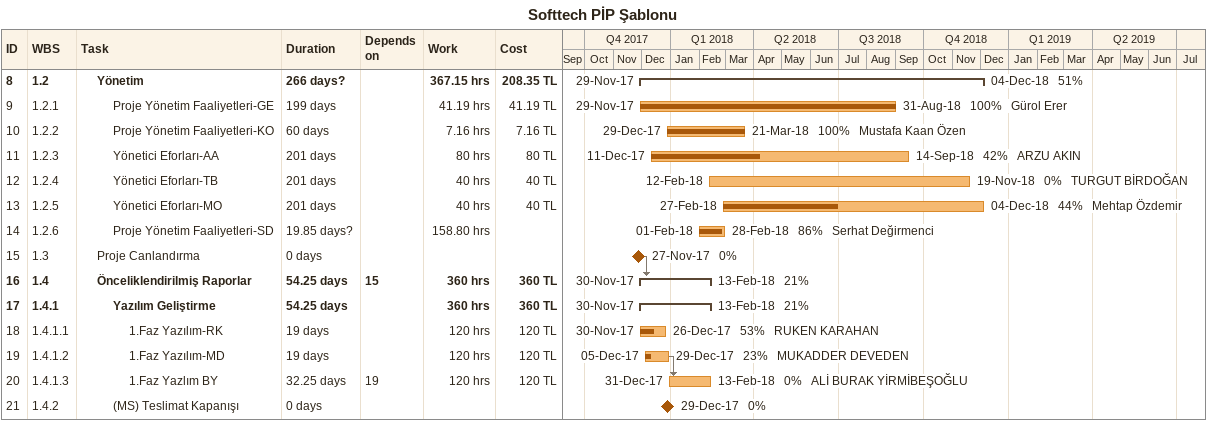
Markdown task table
Softtech PİP Şablonu

| ID | WBS | Task | Duration | Start | Finish | Predecessors | Resources | % complete | Work (h) | Cost (TL) |
|---|---|---|---|---|---|---|---|---|---|---|
| 8 | 1.2 | **Yönetim** | 266d? | 2017-11-29 | 2018-12-04 |  |  | 51 | 367.15 | 208.35 |
| 9 | 1.2.1 | Proje Yönetim Faaliyetleri-GE | 199d | 2017-11-29 | 2018-08-31 |  | Gürol Erer | 100 | 41.19 | 41.19 |
| 10 | 1.2.2 | Proje Yönetim Faaliyetleri-KO | 60d | 2017-12-29 | 2018-03-21 |  | Mustafa Kaan Özen | 100 | 7.16 | 7.16 |
| 11 | 1.2.3 | Yönetici Eforları-AA | 201d | 2017-12-11 | 2018-09-14 |  | ARZU AKIN | 42 | 80 | 80 |
| 12 | 1.2.4 | Yönetici Eforları-TB | 201d | 2018-02-12 | 2018-11-19 |  | TURGUT BİRDOĞAN | 0 | 40 | 40 |
| 13 | 1.2.5 | Yönetici Eforları-MO | 201d | 2018-02-27 | 2018-12-04 |  | Mehtap Özdemir | 44 | 40 | 40 |
| 14 | 1.2.6 | Proje Yönetim Faaliyetleri-SD | 19.85d? | 2018-02-01 | 2018-02-28 |  | Serhat Değirmenci | 86 | 158.80 |  |
| 15 | 1.3 | Proje Canlandırma | 0d | 2017-11-27 | 2017-11-27 |  |  | 0 |  |  |
| 16 | 1.4 | **Önceliklendirilmiş Raporlar** | 54.25d | 2017-11-30 | 2018-02-13 | 15 |  | 21 | 360 | 360 |
| 17 | 1.4.1 | **Yazılım Geliştirme** | 54.25d | 2017-11-30 | 2018-02-13 |  |  | 21 | 360 | 360 |
| 18 | 1.4.1.1 | 1.Faz Yazılım-RK | 19d | 2017-11-30 | 2017-12-26 |  | RUKEN KARAHAN | 53 | 120 | 120 |
| 19 | 1.4.1.2 | 1.Faz Yazılım-MD | 19d | 2017-12-05 | 2017-12-29 |  | MUKADDER DEVEDEN | 23 | 120 | 120 |
| 20 | 1.4.1.3 | 1.Faz Yazlım BY | 32.25d | 2017-12-31 | 2018-02-13 | 19 | ALİ BURAK YİRMİBEŞOĞLU | 0 | 120 | 120 |
| 21 | 1.4.2 | (MS) Teslimat Kapanışı | 0d | 2017-12-29 | 2017-12-29 |  |  | 0 |  |  |
